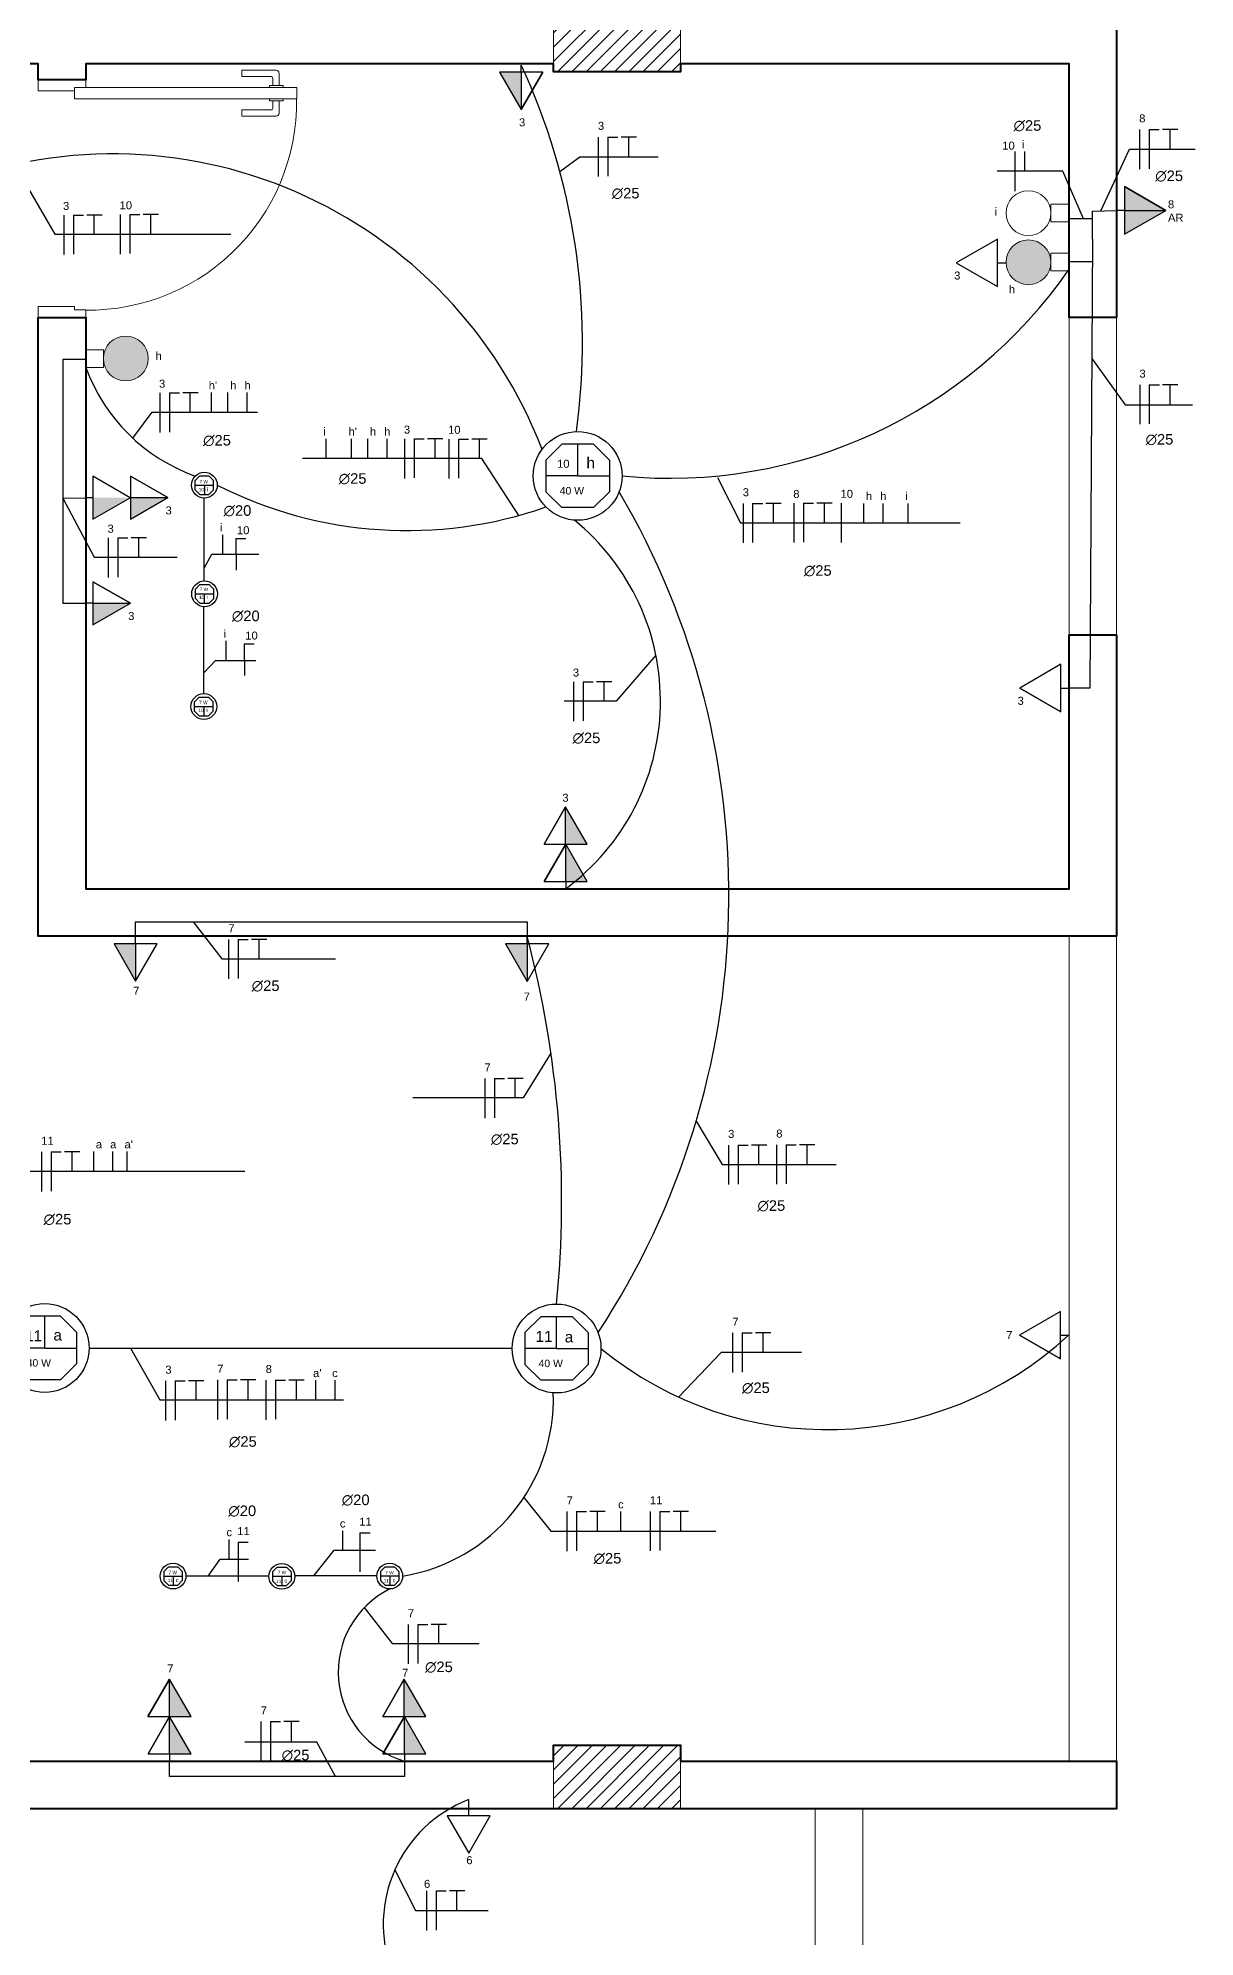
# Model space of a CAD drawing. Header units: millimetres. Extents: x 2991 to 3503, y 2795 to 2987.
# Drawn here: x 3085.18 to 3088.83, y 2815.23 to 2821.22 of the extents above; entities that cross this region are included whole.
import ezdxf
from ezdxf.enums import TextEntityAlignment as Align

# ---------------------------------------------------------------- set-up
doc = ezdxf.new("R2010")
doc.units = ezdxf.units.MM
for name, color, linetype in [('ESCO_37_TOMADAS', 3, 'Continuous'), ('ILUMINAÇÃO', 3, 'Continuous'), ('PTF', 1, 'Continuous'), ('PTO', 1, 'Continuous'), ('TET', 172, 'Continuous')]:
    doc.layers.add(name, color=color, linetype=linetype)
for name, color, linetype, lineweight in [('ESQUADRIAS', 250, 'Continuous', 9), ('PILAR', 7, 'Continuous', 5), ('Plarga', 7, 'Continuous', 40)]:
    doc.layers.add(name, color=color, linetype=linetype, lineweight=lineweight)
doc.styles.add('ST', font='ROMANS.SHX', dxfattribs={"height": 0.15})
doc.styles.get("Standard").update_dxf_attribs({"font": ''})
doc.styles.get('Standard').set_extended_font_data('Arial')

# ---------------------------------------------------------------- blocks, each defined once
blk = doc.blocks.new('iv')
at = {"color": 3}
for p, q in [((-0.2, 0.1), (-0.1, 0.2)), ((-0.1, 0.2), (0.1, 0.2)), ((0.1, 0.2), (0.2, 0.1)), ((-0.2, 0.1), (-0.2, -0.1)), ((0.2, 0.1), (0.2, -0.1)), ((-0.1, -0.2), (-0.2, -0.1)), ((0.2, -0.1), (0.1, -0.2)), ((-0.1, -0.2), (0.1, -0.2))]:
    blk.add_line(p, q, dxfattribs=at)
at = {"color": 1}
blk.add_circle((0, 0), 0.28, dxfattribs=at)
at = {"color": 1, "style": 'ST', "flags": 4}
blk.add_attdef('N%%D', text='', height=0.15, dxfattribs=at).set_placement((0.003, -0.074), align=Align.CENTER)
blk = doc.blocks.new('INTERRUP SIMP 1 TC')
at = {"lineweight": 5}
for p, q in [((-5, 2.5), (-5, -2.5)), ((0, 2.5), (-5, 2.5)), ((0, 2.5), (0, -2.5)), ((0, -2.5), (-5, -2.5)), ((0, 0), (0, 0))]:
    blk.add_line(p, q, dxfattribs=at)
at = {"lineweight": 5, "ltscale": 0.5}
blk.add_circle((6.33, 0.04), 6.33, dxfattribs=at)

msp = doc.modelspace()

# ---------------------------------------------------------------- hatches: boundary and pattern name
at = {"layer": 'ESCO_37_TOMADAS'}
h = msp.add_hatch(color=256, dxfattribs=at)
h.dxf.hatch_style = 1
h.paths.add_polyline_path([(3088.3739, 2820.5114, 1), (3088.2327, 2820.5114, 1)])
h = msp.add_hatch(color=256, dxfattribs=at)
h.dxf.hatch_style = 1
h.paths.add_polyline_path([(3085.3869, 2820.2081, 1), (3085.5282, 2820.2081, 1)])
at = {"layer": 'PILAR'}
h = msp.add_hatch(dxfattribs=at)
h.set_pattern_fill('ANSI31,_O', color=256, scale=0.01)
h.set_pattern_definition([(45, (1223.243174, 1868.89764), (-0.0224506403, 0.0224506403), [])])
h.paths.add_polyline_path([(3086.8062, 2821.3118), (3086.8062, 2821.1118), (3087.2062, 2821.1118), (3087.2062, 2821.3118)])
h = msp.add_hatch(dxfattribs=at)
h.set_pattern_fill('ANSI31,_O', color=256, scale=0.01)
h.set_pattern_definition([(45, (1223.243174, 1863.42264), (-0.0224506403, 0.0224506403), [])])
h.paths.add_polyline_path([(3086.8062, 2815.8368), (3086.8062, 2815.6368), (3087.2062, 2815.6368), (3087.2062, 2815.8368)])

# ---------------------------------------------------------------- linework, layer by layer
at = {"color": 3}
for p, q in [((3086.7039, 2821.1104), (3086.7039, 2821.1331)), ((3086.772, 2821.1104), (3086.6359, 2821.1104)), ((3086.6359, 2821.1104), (3086.7039, 2820.9925)), ((3086.7039, 2821.1104), (3086.7039, 2820.9925)), ((3086.772, 2821.1104), (3086.7039, 2820.9925)), ((3086.7039, 2820.9925), (3086.772, 2821.1104)), ((3086.7039, 2820.9925), (3086.772, 2821.1104)), ((3088.6062, 2820.7499), (3088.7362, 2820.6749)), ((3088.7362, 2820.6749), (3088.6062, 2820.7499)), ((3088.6062, 2820.7499), (3088.6062, 2820.5999)), ((3088.7362, 2820.6749), (3088.6062, 2820.7499)), ((3088.6062, 2820.6749), (3088.5812, 2820.6749)), ((3088.6062, 2820.6749), (3088.7362, 2820.6749)), ((3088.6062, 2820.5999), (3088.7362, 2820.6749)), ((3088.2059, 2820.5847), (3088.0759, 2820.5097)), ((3088.2059, 2820.4347), (3088.2059, 2820.5847)), ((3088.0759, 2820.5097), (3088.2059, 2820.4347)), ((3088.2059, 2820.5097), (3088.2309, 2820.5097)), ((3085.472, 2819.8372), (3085.5895, 2819.7694)), ((3085.5895, 2819.7694), (3085.472, 2819.8372)), ((3085.3539, 2819.769), (3085.3313, 2819.769)), ((3085.472, 2819.7694), (3085.5895, 2819.7694)), ((3085.3538, 2819.5045), (3085.4718, 2819.4365)), ((3085.4718, 2819.4365), (3085.3538, 2819.5045)), ((3085.3538, 2819.5045), (3085.3538, 2819.3684)), ((3085.4718, 2819.4365), (3085.3538, 2819.5045)), ((3085.3538, 2819.4365), (3085.3312, 2819.4365)), ((3085.3538, 2819.4365), (3085.4718, 2819.4365)), ((3085.3538, 2819.3684), (3085.4718, 2819.4365)), ((3088.4057, 2819.2442), (3088.2757, 2819.1692)), ((3088.4057, 2819.0942), (3088.4057, 2819.2442)), ((3088.4057, 2819.0942), (3088.2757, 2819.1692)), ((3088.2757, 2819.1692), (3088.4057, 2819.0942)), ((3088.2757, 2819.1692), (3088.4057, 2819.0942)), ((3088.4057, 2819.1692), (3088.4307, 2819.1692)), ((3086.7761, 2818.6775), (3086.8439, 2818.7951)), ((3086.8439, 2818.7951), (3086.7761, 2818.6775)), ((3086.8439, 2818.6775), (3086.8439, 2818.7951)), ((3086.7764, 2818.5594), (3086.8443, 2818.677)), ((3086.8443, 2818.677), (3086.7764, 2818.5594)), ((3086.8443, 2818.5594), (3086.8443, 2818.677)), ((3086.8443, 2818.5594), (3086.8443, 2818.5368)), ((3085.4884, 2818.3629), (3085.4884, 2818.3856)), ((3086.723, 2818.3626), (3086.723, 2818.3853)), ((3085.5565, 2818.3629), (3085.4204, 2818.3629)), ((3085.4204, 2818.3629), (3085.4884, 2818.245)), ((3085.4884, 2818.3629), (3085.4884, 2818.245)), ((3085.4884, 2818.245), (3085.5565, 2818.3629)), ((3086.791, 2818.3626), (3086.6549, 2818.3626)), ((3086.6549, 2818.3626), (3086.723, 2818.2447)), ((3086.723, 2818.3626), (3086.723, 2818.2447)), ((3086.723, 2818.2447), (3086.791, 2818.3626)), ((3088.4048, 2817.2044), (3088.2748, 2817.1294)), ((3088.4048, 2817.0544), (3088.4048, 2817.2044)), ((3088.4048, 2817.0544), (3088.2748, 2817.1294)), ((3088.2748, 2817.1294), (3088.4048, 2817.0544)), ((3088.2748, 2817.1294), (3088.4048, 2817.0544)), ((3088.4048, 2817.1294), (3088.4298, 2817.1294)), ((3085.5274, 2815.9275), (3085.5953, 2816.0451)), ((3085.5953, 2816.0451), (3085.5274, 2815.9275)), ((3085.5953, 2815.9275), (3085.5953, 2816.0451)), ((3086.2676, 2815.9275), (3086.3355, 2816.0451)), ((3086.3355, 2816.0451), (3086.2676, 2815.9275)), ((3086.3355, 2815.9275), (3086.3355, 2816.0451)), ((3085.5278, 2815.8094), (3085.5956, 2815.927)), ((3085.5956, 2815.927), (3085.5278, 2815.8094)), ((3085.5956, 2815.8094), (3085.5956, 2815.927)), ((3086.268, 2815.8094), (3086.3358, 2815.927)), ((3086.3358, 2815.927), (3086.268, 2815.8094)), ((3086.3358, 2815.8094), (3086.3358, 2815.927)), ((3085.5956, 2815.8094), (3085.5956, 2815.7868)), ((3086.3358, 2815.8094), (3086.3358, 2815.7868)), ((3086.5386, 2815.6142), (3086.5386, 2815.6368))]:
    msp.add_line(p, q, dxfattribs=at)
for p, q in [((3086.8822, 2819.8381), (3086.8822, 2819.9381)), ((3085.7052, 2819.8089), (3085.7343, 2819.8089)), ((3086.8822, 2819.8381), (3086.7822, 2819.8381)), ((3086.8822, 2819.8381), (3086.9822, 2819.8381)), ((3085.705, 2819.4661), (3085.7341, 2819.4661)), ((3085.7035, 2819.111), (3085.7326, 2819.111)), ((3085.2017, 2817.089), (3085.2017, 2817.189)), ((3086.8155, 2817.0875), (3086.8155, 2817.1875)), ((3085.2017, 2817.089), (3085.1017, 2817.089)), ((3085.2017, 2817.089), (3085.3017, 2817.089)), ((3086.8155, 2817.0875), (3086.7155, 2817.0875)), ((3086.8155, 2817.0875), (3086.9155, 2817.0875)), ((3085.6072, 2816.3702), (3085.6362, 2816.3702)), ((3085.9492, 2816.3696), (3085.9782, 2816.3696)), ((3086.2896, 2816.3705), (3086.3186, 2816.3705))]:
    msp.add_line(p, q)
at = {"lineweight": 5}
for points in [[(3088.4312, 2820.3368), (3088.4312, 2819.3368)], [(3088.5812, 2820.3368), (3088.5812, 2819.3368)], [(3088.4312, 2818.3868), (3088.4312, 2815.7868)], [(3088.5812, 2818.3868), (3088.5812, 2815.7868)], [(3087.6312, 2815.6368), (3087.6312, 2814.3868)], [(3087.7812, 2815.6368), (3087.7812, 2814.3868)]]:
    msp.add_lwpolyline(points, dxfattribs=at)
at = {"color": 3}
for points in [[(3085.3539, 2819.7011), (3085.4715, 2819.769), (3085.3539, 2819.8368)], [(3085.472, 2819.7015), (3085.5895, 2819.7694), (3085.472, 2819.8372)], [(3086.9117, 2818.6775), (3086.8439, 2818.7951), (3086.7761, 2818.6775)], [(3086.9121, 2818.5594), (3086.8443, 2818.677), (3086.7764, 2818.5594)], [(3085.6631, 2815.9275), (3085.5953, 2816.0451), (3085.5274, 2815.9275)], [(3086.4033, 2815.9275), (3086.3355, 2816.0451), (3086.2676, 2815.9275)], [(3085.6635, 2815.8094), (3085.5956, 2815.927), (3085.5278, 2815.8094)], [(3086.4037, 2815.8094), (3086.3358, 2815.927), (3086.268, 2815.8094)], [(3086.4708, 2815.6142), (3086.5386, 2815.4966), (3086.6065, 2815.6142)]]:
    msp.add_lwpolyline(points, close=True, dxfattribs=at)
for points in [[(3085.6762, 2819.8089), (3085.7052, 2819.8089), (3085.7052, 2819.7799)], [(3085.676, 2819.4661), (3085.705, 2819.4661), (3085.705, 2819.4371)], [(3085.6745, 2819.111), (3085.7035, 2819.111), (3085.7035, 2819.0819)], [(3085.5782, 2816.3702), (3085.6072, 2816.3702), (3085.6072, 2816.3412)], [(3085.9202, 2816.3696), (3085.9492, 2816.3696), (3085.9492, 2816.3405)], [(3086.2606, 2816.3705), (3086.2896, 2816.3705), (3086.2896, 2816.3415)]]:
    msp.add_lwpolyline(points)
for points in [[(3086.7039, 2821.1104), (3086.6359, 2821.1104), (3086.7039, 2820.9925)], [(3088.6062, 2820.7499), (3088.6062, 2820.6749), (3088.7362, 2820.6749)], [(3088.6062, 2820.6749), (3088.6062, 2820.5999), (3088.7362, 2820.6749)], [(3085.3539, 2819.769), (3085.3539, 2819.7011), (3085.4715, 2819.769)], [(3085.472, 2819.7694), (3085.472, 2819.7015), (3085.5895, 2819.7694)], [(3085.3538, 2819.4365), (3085.3538, 2819.3684), (3085.4718, 2819.4365)], [(3086.8439, 2818.6775), (3086.9117, 2818.6775), (3086.8439, 2818.7951)], [(3086.8443, 2818.5594), (3086.9121, 2818.5594), (3086.8443, 2818.677)], [(3085.4884, 2818.3629), (3085.4204, 2818.3629), (3085.4884, 2818.245)], [(3086.723, 2818.3626), (3086.6549, 2818.3626), (3086.723, 2818.2447)], [(3085.5953, 2815.9275), (3085.6631, 2815.9275), (3085.5953, 2816.0451)], [(3086.3355, 2815.9275), (3086.4033, 2815.9275), (3086.3355, 2816.0451)], [(3085.5956, 2815.8094), (3085.6635, 2815.8094), (3085.5956, 2815.927)], [(3086.3358, 2815.8094), (3086.4037, 2815.8094), (3086.3358, 2815.927)]]:
    msp.add_solid(points, dxfattribs=at)
at = {"layer": 'ESCO_37_TOMADAS'}
for p, q in [((3086.9469, 2820.9062), (3086.9469, 2820.7816)), ((3086.9773, 2820.9062), (3086.9773, 2820.7827)), ((3086.9773, 2820.9062), (3087.0089, 2820.9062)), ((3087.0422, 2820.9062), (3087.0422, 2820.8445)), ((3088.6534, 2820.9296), (3088.6534, 2820.8051)), ((3088.6838, 2820.9296), (3088.6838, 2820.8062)), ((3088.6838, 2820.9296), (3088.7154, 2820.9296)), ((3088.7487, 2820.9296), (3088.7487, 2820.868)), ((3086.8259, 2820.7973), (3086.8884, 2820.8432)), ((3086.8884, 2820.8432), (3087.1358, 2820.8432)), ((3088.2606, 2820.8603), (3088.2606, 2820.7357)), ((3088.291, 2820.8603), (3088.291, 2820.7984)), ((3088.5319, 2820.6736), (3088.6214, 2820.8674)), ((3088.6214, 2820.8674), (3088.8285, 2820.8674)), ((3085.1098, 2820.8135), (3085.2337, 2820.5998)), ((3088.4122, 2820.7985), (3088.2045, 2820.7985)), ((3088.4764, 2820.6481), (3088.4122, 2820.7985)), ((3085.2618, 2820.66), (3085.2618, 2820.5355)), ((3085.2922, 2820.66), (3085.2922, 2820.5366)), ((3085.2922, 2820.66), (3085.3238, 2820.66)), ((3085.3571, 2820.66), (3085.3571, 2820.5983)), ((3085.4402, 2820.662), (3085.4402, 2820.5374)), ((3085.4706, 2820.662), (3085.4706, 2820.5386)), ((3085.4706, 2820.662), (3085.5022, 2820.662)), ((3085.5355, 2820.662), (3085.5355, 2820.6003)), ((3085.2337, 2820.5998), (3085.7884, 2820.5998)), ((3088.5035, 2820.2079), (3088.6087, 2820.0623)), ((3088.654, 2820.1252), (3088.654, 2820.0007)), ((3088.6844, 2820.1252), (3088.6844, 2820.0018)), ((3088.6844, 2820.1252), (3088.716, 2820.1252)), ((3088.7493, 2820.1252), (3088.7493, 2820.0635)), ((3085.5645, 2820.0996), (3085.5645, 2819.975)), ((3085.5949, 2820.0996), (3085.5949, 2819.9761)), ((3085.5949, 2820.0996), (3085.6265, 2820.0996)), ((3085.6598, 2820.0996), (3085.6598, 2820.0379)), ((3085.7268, 2820.1008), (3085.7268, 2820.039)), ((3085.7785, 2820.1008), (3085.7785, 2820.039)), ((3085.8394, 2820.1008), (3085.8394, 2820.039)), ((3088.6087, 2820.0623), (3088.8202, 2820.0623)), ((3085.4799, 2819.9567), (3085.5403, 2820.039)), ((3085.5403, 2820.039), (3085.8723, 2820.039)), ((3086.088, 2819.9551), (3086.088, 2819.8933)), ((3086.1675, 2819.9551), (3086.1675, 2819.8933)), ((3086.2193, 2819.9551), (3086.2193, 2819.8933)), ((3086.2801, 2819.9551), (3086.2801, 2819.8933)), ((3086.3365, 2819.9549), (3086.3365, 2819.8303)), ((3086.3669, 2819.9549), (3086.3669, 2819.8315)), ((3086.3669, 2819.9549), (3086.3985, 2819.9549)), ((3086.4318, 2819.9549), (3086.4318, 2819.8932)), ((3086.4758, 2819.9542), (3086.4758, 2819.8297)), ((3086.5062, 2819.9542), (3086.5062, 2819.8308)), ((3086.5062, 2819.9542), (3086.5378, 2819.9542)), ((3086.5711, 2819.9542), (3086.5711, 2819.8925)), ((3086.58, 2819.8933), (3086.0143, 2819.8933)), ((3086.6969, 2819.7134), (3086.58, 2819.8933)), ((3087.3226, 2819.8333), (3087.3959, 2819.6896)), ((3085.2591, 2819.7675), (3085.3578, 2819.5821)), ((3087.4034, 2819.7512), (3087.4034, 2819.6267)), ((3087.4338, 2819.7512), (3087.4338, 2819.6278)), ((3087.4338, 2819.7512), (3087.4654, 2819.7512)), ((3087.4987, 2819.7512), (3087.4987, 2819.6896)), ((3087.564, 2819.7522), (3087.564, 2819.6276)), ((3087.5944, 2819.7522), (3087.5944, 2819.6288)), ((3087.5944, 2819.7522), (3087.626, 2819.7522)), ((3087.6593, 2819.7522), (3087.6593, 2819.6905)), ((3087.7131, 2819.7524), (3087.7131, 2819.6279)), ((3087.7829, 2819.7515), (3087.7829, 2819.6896)), ((3087.8437, 2819.7515), (3087.8437, 2819.6896)), ((3087.9232, 2819.7515), (3087.9232, 2819.6896)), ((3087.3959, 2819.6896), (3088.0884, 2819.6896)), ((3085.4022, 2819.6427), (3085.4022, 2819.5181)), ((3085.4326, 2819.6427), (3085.4326, 2819.5192)), ((3085.4326, 2819.6427), (3085.4642, 2819.6427)), ((3085.4975, 2819.6427), (3085.4975, 2819.581)), ((3085.7623, 2819.6527), (3085.7623, 2819.5909)), ((3085.8045, 2819.641), (3085.8051, 2819.5405)), ((3085.8045, 2819.641), (3085.8361, 2819.641)), ((3085.3578, 2819.5821), (3085.619, 2819.5821)), ((3085.705, 2819.5472), (3085.7287, 2819.5909)), ((3085.7287, 2819.5909), (3085.8768, 2819.5909)), ((3085.7732, 2819.3177), (3085.7732, 2819.2558)), ((3085.8309, 2819.3089), (3085.8314, 2819.2084)), ((3085.8309, 2819.3089), (3085.8624, 2819.3089)), ((3087.1287, 2819.2732), (3087.0038, 2819.1277)), ((3085.7035, 2819.2174), (3085.7404, 2819.2558)), ((3085.7404, 2819.2558), (3085.8674, 2819.2558)), ((3086.8694, 2819.1891), (3086.8694, 2819.0645)), ((3086.8998, 2819.1891), (3086.8998, 2819.0656)), ((3086.8998, 2819.1891), (3086.9314, 2819.1891)), ((3086.9647, 2819.1891), (3086.9647, 2819.1274)), ((3087.0038, 2819.1277), (3086.84, 2819.1277)), ((3085.67, 2818.432), (3085.7606, 2818.3158)), ((3085.7817, 2818.377), (3085.7817, 2818.2525)), ((3085.8121, 2818.377), (3085.8121, 2818.2536)), ((3085.8121, 2818.377), (3085.8437, 2818.377)), ((3085.8771, 2818.377), (3085.8771, 2818.3153)), ((3085.7606, 2818.3158), (3086.1185, 2818.3158)), ((3086.7979, 2818.0181), (3086.7101, 2817.8779)), ((3086.5892, 2817.9384), (3086.5892, 2817.8138)), ((3086.6196, 2817.9384), (3086.6196, 2817.815)), ((3086.6196, 2817.9384), (3086.6512, 2817.9384)), ((3086.6845, 2817.9384), (3086.6845, 2817.8767)), ((3086.7101, 2817.8779), (3086.3624, 2817.8779)), ((3087.2557, 2817.8041), (3087.3375, 2817.6674)), ((3085.3551, 2817.7084), (3085.3551, 2817.6465)), ((3085.4159, 2817.7084), (3085.4159, 2817.6465)), ((3085.4612, 2817.7084), (3085.4612, 2817.6465)), ((3087.3574, 2817.7287), (3087.3574, 2817.6041)), ((3087.3878, 2817.7287), (3087.3878, 2817.6053)), ((3087.3878, 2817.7287), (3087.4194, 2817.7287)), ((3087.4527, 2817.7287), (3087.4527, 2817.667)), ((3087.5091, 2817.7297), (3087.5091, 2817.6051)), ((3087.5395, 2817.7297), (3087.5395, 2817.6062)), ((3087.5395, 2817.7297), (3087.5711, 2817.7297)), ((3087.6044, 2817.7297), (3087.6044, 2817.668)), ((3085.1917, 2817.7071), (3085.1917, 2817.5825)), ((3085.2221, 2817.7071), (3085.2221, 2817.5836)), ((3085.2221, 2817.7071), (3085.2537, 2817.7071)), ((3085.287, 2817.7071), (3085.287, 2817.6454)), ((3087.3375, 2817.6674), (3087.697, 2817.6674)), ((3084.9961, 2817.6465), (3085.8325, 2817.6465)), ((3087.3706, 2817.1366), (3087.3706, 2817.012)), ((3087.401, 2817.1366), (3087.401, 2817.0131)), ((3087.401, 2817.1366), (3087.4326, 2817.1366)), ((3087.4659, 2817.1366), (3087.4659, 2817.0749)), ((3085.4727, 2817.089), (3085.5647, 2816.9254)), ((3087.1995, 2816.9345), (3087.3355, 2817.0754)), ((3087.3355, 2817.0754), (3087.5882, 2817.0754)), ((3085.5831, 2816.9853), (3085.5831, 2816.8608)), ((3085.6135, 2816.9853), (3085.6135, 2816.8619)), ((3085.6135, 2816.9853), (3085.6451, 2816.9853)), ((3085.6784, 2816.9853), (3085.6784, 2816.9237)), ((3085.7465, 2816.9885), (3085.7465, 2816.8639)), ((3085.7769, 2816.9885), (3085.7769, 2816.865)), ((3085.7769, 2816.9885), (3085.8085, 2816.9885)), ((3085.8418, 2816.9885), (3085.8418, 2816.9268)), ((3085.8992, 2816.9877), (3085.8992, 2816.8631)), ((3085.9296, 2816.9877), (3085.9296, 2816.8643)), ((3085.9296, 2816.9877), (3085.9612, 2816.9877)), ((3085.9946, 2816.9877), (3085.9946, 2816.926)), ((3086.0552, 2816.9873), (3086.0552, 2816.9254)), ((3086.116, 2816.9873), (3086.116, 2816.9254)), ((3085.5647, 2816.9254), (3086.1436, 2816.9254)), ((3086.7126, 2816.6178), (3086.7975, 2816.5116)), ((3086.8484, 2816.5736), (3086.8484, 2816.449)), ((3086.8788, 2816.5736), (3086.8788, 2816.4501)), ((3086.8788, 2816.5736), (3086.9104, 2816.5736)), ((3086.9437, 2816.5736), (3086.9437, 2816.5119)), ((3087.0173, 2816.5734), (3087.0173, 2816.5116)), ((3087.1109, 2816.5742), (3087.1109, 2816.4496)), ((3087.1413, 2816.5742), (3087.1413, 2816.4507)), ((3087.1413, 2816.5742), (3087.1729, 2816.5742)), ((3087.2062, 2816.5742), (3087.2062, 2816.5125)), ((3086.1403, 2816.5132), (3086.1403, 2816.4513)), ((3086.7975, 2816.5116), (3087.3174, 2816.5116)), ((3085.7825, 2816.4858), (3085.7825, 2816.4239)), ((3085.8114, 2816.4767), (3085.8114, 2816.3532)), ((3085.8114, 2816.4767), (3085.843, 2816.4767)), ((3086.0507, 2816.3705), (3086.1139, 2816.4513)), ((3086.1139, 2816.4513), (3086.2447, 2816.4513)), ((3086.1958, 2816.5065), (3086.1958, 2816.383)), ((3086.1958, 2816.5065), (3086.2274, 2816.5065)), ((3085.7174, 2816.3696), (3085.7554, 2816.4239)), ((3085.7554, 2816.4239), (3085.8439, 2816.4239)), ((3086.2093, 2816.2708), (3086.2972, 2816.1573)), ((3086.3476, 2816.2179), (3086.3476, 2816.0934)), ((3086.378, 2816.2179), (3086.378, 2816.0945)), ((3086.378, 2816.2179), (3086.4095, 2816.2179)), ((3086.4429, 2816.2179), (3086.4429, 2816.1562)), ((3086.2972, 2816.1573), (3086.5713, 2816.1573)), ((3085.8835, 2815.9114), (3085.8835, 2815.7868)), ((3085.9139, 2815.9114), (3085.9139, 2815.7879)), ((3085.9139, 2815.9114), (3085.9455, 2815.9114)), ((3085.9789, 2815.9114), (3085.9789, 2815.8497)), ((3086.0596, 2815.8471), (3085.8325, 2815.8471)), ((3086.1187, 2815.7379), (3086.0596, 2815.8471)), ((3086.3056, 2815.4444), (3086.3709, 2815.316)), ((3086.4052, 2815.3775), (3086.4052, 2815.253)), ((3086.4356, 2815.3775), (3086.4356, 2815.2541)), ((3086.4356, 2815.3775), (3086.4672, 2815.3775)), ((3086.5005, 2815.3775), (3086.5005, 2815.3158)), ((3086.3709, 2815.316), (3086.6004, 2815.316))]:
    msp.add_line(p, q, dxfattribs=at)
for points in [[(3087.0676, 2820.9062), (3087.0422, 2820.9062), (3087.0193, 2820.9062)], [(3088.774, 2820.9296), (3088.7487, 2820.9296), (3088.7258, 2820.9296)], [(3085.3825, 2820.66), (3085.3571, 2820.66), (3085.3342, 2820.66)], [(3085.5608, 2820.662), (3085.5355, 2820.662), (3085.5126, 2820.662)], [(3088.7747, 2820.1252), (3088.7493, 2820.1252), (3088.7264, 2820.1252)], [(3085.6851, 2820.0996), (3085.6598, 2820.0996), (3085.6369, 2820.0996)], [(3086.4571, 2819.9549), (3086.4318, 2819.9549), (3086.4088, 2819.9549)], [(3086.5965, 2819.9542), (3086.5711, 2819.9542), (3086.5482, 2819.9542)], [(3087.5241, 2819.7512), (3087.4987, 2819.7512), (3087.4758, 2819.7512)], [(3087.6847, 2819.7522), (3087.6593, 2819.7522), (3087.6364, 2819.7522)], [(3085.5228, 2819.6427), (3085.4975, 2819.6427), (3085.4746, 2819.6427)], [(3086.99, 2819.1891), (3086.9647, 2819.1891), (3086.9418, 2819.1891)], [(3085.9024, 2818.377), (3085.8771, 2818.377), (3085.8541, 2818.377)], [(3086.7098, 2817.9384), (3086.6845, 2817.9384), (3086.6616, 2817.9384)], [(3087.4781, 2817.7287), (3087.4527, 2817.7287), (3087.4298, 2817.7287)], [(3087.6297, 2817.7297), (3087.6044, 2817.7297), (3087.5815, 2817.7297)], [(3085.3124, 2817.7071), (3085.287, 2817.7071), (3085.2641, 2817.7071)], [(3087.4912, 2817.1366), (3087.4659, 2817.1366), (3087.443, 2817.1366)], [(3085.7037, 2816.9853), (3085.6784, 2816.9853), (3085.6555, 2816.9853)], [(3085.8672, 2816.9885), (3085.8418, 2816.9885), (3085.8189, 2816.9885)], [(3086.0199, 2816.9877), (3085.9946, 2816.9877), (3085.9716, 2816.9877)], [(3086.969, 2816.5736), (3086.9437, 2816.5736), (3086.9208, 2816.5736)], [(3087.2315, 2816.5742), (3087.2062, 2816.5742), (3087.1832, 2816.5742)], [(3086.4682, 2816.2179), (3086.4429, 2816.2179), (3086.4199, 2816.2179)], [(3086.0042, 2815.9114), (3085.9789, 2815.9114), (3085.9559, 2815.9114)], [(3086.5259, 2815.3775), (3086.5005, 2815.3775), (3086.4776, 2815.3775)]]:
    msp.add_lwpolyline(points, dxfattribs=at)
at = {"layer": 'ESQUADRIAS'}
for points in [[(3085.1812, 2821.0868), (3085.3312, 2821.0868), (3085.3312, 2821.0618), (3085.2962, 2821.0618), (3085.2962, 2821.0518), (3085.1812, 2821.0518)], [(3085.2962, 2821.0268), (3085.2962, 2821.0618), (3085.9962, 2821.0618), (3085.9962, 2821.0268)], [(3085.9106, 2821.0682), (3085.9106, 2821.0618), (3085.9533, 2821.0618), (3085.9533, 2821.0682)], [(3085.9106, 2821.0205), (3085.9106, 2821.0268), (3085.9533, 2821.0268), (3085.9533, 2821.0205)], [(3085.1812, 2820.3368), (3085.3312, 2820.3368), (3085.3312, 2820.3618), (3085.2962, 2820.3618), (3085.2962, 2820.3718), (3085.1812, 2820.3718)]]:
    msp.add_lwpolyline(points, close=True, dxfattribs=at)
for points in [[(3085.9407, 2821.0682), (3085.9407, 2821.1068, 0.414214), (3085.9307, 2821.1168), (3085.8237, 2821.1168), (3085.8237, 2821.0968), (3085.9157, 2821.0968, -0.414214), (3085.9207, 2821.0918), (3085.9207, 2821.0682)], [(3085.9407, 2821.0205), (3085.9407, 2820.9818, -0.414214), (3085.9307, 2820.9718), (3085.8237, 2820.9718), (3085.8237, 2820.9918), (3085.9157, 2820.9918, 0.414214), (3085.9207, 2820.9968), (3085.9207, 2821.0205)]]:
    msp.add_lwpolyline(points, format="xyb", close=True, dxfattribs=at)
msp.add_arc((3085.3397, 2821.0169), 0.6565, 266.19336, 0.86904, dxfattribs=at)
at = {"layer": 'PILAR'}
for points in [[(3086.8062, 2821.3118), (3087.2062, 2821.3118), (3087.2062, 2821.1118), (3086.8062, 2821.1118)], [(3086.8062, 2815.8368), (3087.2062, 2815.8368), (3087.2062, 2815.6368), (3086.8062, 2815.6368)]]:
    msp.add_lwpolyline(points, close=True, dxfattribs=at)
at = {"layer": 'Plarga'}
for points in [[(3087.2062, 2821.3118), (3087.2062, 2821.2868), (3088.4312, 2821.2868), (3088.4312, 2822.0868), (3088.5812, 2822.0868), (3088.5812, 2820.3368), (3088.4312, 2820.3368), (3088.4312, 2821.1368), (3087.2062, 2821.1368), (3087.2062, 2821.1118), (3086.8062, 2821.1118), (3086.8062, 2821.1368), (3085.3312, 2821.1368), (3085.3312, 2821.0868), (3085.1812, 2821.0868), (3085.1812, 2821.1368), (3085.0812, 2821.1368), (3085.0812, 2821.2868), (3086.8062, 2821.2868), (3086.8062, 2821.3118)], [(3088.5812, 2819.3368), (3088.5812, 2818.3868), (3085.1812, 2818.3868), (3085.1812, 2820.3368), (3085.3312, 2820.3368), (3085.3312, 2818.5368), (3088.4312, 2818.5368), (3088.4312, 2819.3368)], [(3087.2062, 2815.7868), (3088.5812, 2815.7868), (3088.5812, 2815.6368), (3082.6312, 2815.6368), (3082.6312, 2813.8368), (3082.4812, 2813.8368), (3082.4812, 2814.0368), (3082.3812, 2814.0368), (3082.3812, 2814.1868), (3082.4812, 2814.1868), (3082.4812, 2815.8368), (3082.6312, 2815.8368), (3082.6312, 2815.7868), (3086.8062, 2815.7868), (3086.8062, 2815.8368), (3087.2062, 2815.8368)]]:
    msp.add_lwpolyline(points, close=True, dxfattribs=at)
at = {"layer": 'TET'}
for p, q in [((3088.5053, 2820.6481), (3088.4312, 2820.6481)), ((3088.5049, 2820.6729), (3088.5812, 2820.6749)), ((3088.5049, 2820.5839), (3088.5049, 2820.6729)), ((3088.5049, 2820.5839), (3088.4968, 2819.1692)), ((3088.4315, 2820.5134), (3088.5045, 2820.5134)), ((3085.3312, 2820.2051), (3085.2591, 2820.2051)), ((3085.2591, 2820.2051), (3085.2591, 2819.7675)), ((3085.2591, 2819.7675), (3085.3313, 2819.769)), ((3085.2591, 2819.7675), (3085.2591, 2819.4366)), ((3085.705, 2819.5066), (3085.705, 2819.7683)), ((3085.2591, 2819.4366), (3085.3312, 2819.4365)), ((3085.7035, 2819.1516), (3085.7035, 2819.4254)), ((3088.4968, 2819.1692), (3088.4312, 2819.1692)), ((3085.4884, 2818.3856), (3085.4884, 2818.432)), ((3085.4884, 2818.432), (3086.7226, 2818.432)), ((3086.7226, 2818.432), (3086.7226, 2818.3868)), ((3085.3417, 2817.089), (3086.6755, 2817.089)), ((3085.9088, 2816.3696), (3085.6471, 2816.3696)), ((3086.249, 2816.3705), (3085.99, 2816.3705)), ((3085.5957, 2815.7379), (3085.5956, 2815.7868)), ((3086.3358, 2815.7379), (3085.5957, 2815.7379)), ((3086.3358, 2815.7868), (3086.3358, 2815.7379)), ((3086.5386, 2815.6368), (3086.5386, 2815.6655))]:
    msp.add_line(p, q, dxfattribs=at)
for centre, radius, start, end in [((3086.8491, 2820.3596), 2.2284, 92.79785, 166.56706), ((3084.8178, 2820.2581), 2.0792, 352.25696, 24.88646), ((3085.4168, 2819.4045), 1.4484, 20.91421, 112.11129), ((3087.1735, 2821.3613), 1.5307, 264.3271, 325.26681), ((3085.8712, 2820.3789), 0.5756, 200.24098, 250.19704), ((3086.3447, 2820.9893), 1.3236, 243.10161, 289.30115), ((3084.8481, 2818.5164), 2.5107, 326.68851, 30.42995), ((3086.4084, 2819.1283), 0.7347, 306.38706, 50.89572), ((3083.571, 2817.5508), 3.2606, 354.31106, 14.82983), ((3087.6687, 2817.9537), 1.1219, 230.53376, 312.71996), ((3086.2402, 2816.9283), 0.5653, 279.17106, 1.99394), ((3086.4199, 2816.0673), 0.2928, 116.42056, 253.32504), ((3086.6898, 2815.2728), 0.4207, 111.05738, 200.81472)]:
    msp.add_arc(centre, radius, start, end, dxfattribs=at)

# ---------------------------------------------------------------- block references
at = {"layer": 'ILUMINAÇÃO', "lineweight": 5, "ltscale": 0.5, "xscale": 0.01115233265064476, "yscale": 0.01115233265064476, "zscale": 0.01115233265064476, "rotation": 180}
for p in [(3088.3739, 2820.6668), (3088.3739, 2820.5118)]:
    msp.add_blockref('INTERRUP SIMP 1 TC', p, dxfattribs=at)
at = {"layer": 'ILUMINAÇÃO', "lineweight": 5, "ltscale": 0.5, "xscale": 0.01115233265064476, "yscale": 0.01115233265064476, "zscale": 0.01115233265064476}
msp.add_blockref('INTERRUP SIMP 1 TC', (3085.3869, 2820.2076), dxfattribs=at)
at = {"layer": 'PTO'}
for p, xscale, yscale, zscale, rotation in [((3086.8822, 2819.8381), 0.5, 0.5, 0.5, 270), ((3085.7052, 2819.8089), 0.1450976010525098, 0.1450976010525098, 0.1450976010525098, 89.99999999999999), ((3085.7058, 2819.4663), 0.1450976010525098, 0.1450976010525098, 0.1450976010525098, 89.99999999999999), ((3085.7035, 2819.111), 0.1450976010525098, 0.1450976010525098, 0.1450976010525098, 89.99999999999999), ((3085.2017, 2817.089), 0.5, 0.5, 0.5, 270), ((3086.8155, 2817.0875), 0.5, 0.5, 0.5, 270)]:
    msp.add_blockref('iv', p, dxfattribs=dict(at, xscale=xscale, yscale=yscale, zscale=zscale, rotation=rotation))
at = {"layer": 'PTO', "xscale": 0.1450976010525098, "yscale": 0.1450976010525098, "zscale": 0.1450976010525098}
for p in [(3085.6065, 2816.3702), (3085.9494, 2816.3692), (3086.2896, 2816.3702)]:
    msp.add_blockref('iv', p, dxfattribs=at)

# ---------------------------------------------------------------- texts
at = {"layer": 'ESCO_37_TOMADAS'}
for s, height, p in [('7 W', 0.01066, (3085.6898, 2819.8147)), ('40 W', 0.02349, (3086.8255, 2819.7794)), ('7 W', 0.01066, (3085.6905, 2819.4748)), ('7 W', 0.01066, (3085.6888, 2819.1184)), ('40 W', 0.02349, (3085.145, 2817.0303)), ('40 W', 0.02349, (3086.7588, 2817.0288)), ('7 W', 0.01066, (3085.5923, 2816.3761)), ('7 W', 0.01066, (3085.9364, 2816.3761)), ('7 W', 0.01066, (3086.2757, 2816.3757))]:
    msp.add_text(s, height=height, dxfattribs=at).set_placement(p)
at = {"layer": 'ESCO_37_TOMADAS', "attachment_point": 1}
for s, width, gutter_width, insert, char_height in [('3', 0.000485, 0.1261, (3086.6971, 2820.965), 0.0252), ('3', 0.000485, 0.1261, (3086.9461, 2820.954), 0.0252), ('8', 0.000485, 0.1261, (3088.6525, 2820.9775), 0.0252), ('10', 0.000485, 0.1261, (3088.2208, 2820.8916), 0.02522), ('i', 0.000485, 0.1261, (3088.2831, 2820.8955), 0.0252), ('3', 0.000485, 0.1261, (3085.2596, 2820.7016), 0.0252), ('10', 0.000485, 0.1261, (3085.4379, 2820.7036), 0.02522), ('{\\fArial Unicode MS|b0|i0|c0|p2;8 AR}', 0.000485, 0.1261, (3088.7431, 2820.7065), 0.025224), ('i', 0.000485, 0.1261, (3088.1965, 2820.6838), 0.0252), ('3', 0.000485, 0.1261, (3088.0691, 2820.4822), 0.0252), ('h', 0.000485, 0.1261, (3088.2416, 2820.4386), 0.0252), ('h', 0.000485, 0.1261, (3085.5515, 2820.2288), 0.0252), ('3', 0.000485, 0.1261, (3088.6532, 2820.173), 0.0252), ('3', 0.000485, 0.1261, (3085.5622, 2820.1412), 0.0252), ("h'", 0.000485, 0.1261, (3085.7189, 2820.136), 0.02522), ('h', 0.000485, 0.1261, (3085.7865, 2820.136), 0.0252), ('h', 0.000485, 0.1261, (3085.8315, 2820.136), 0.0252), ('i', 0.000485, 0.1261, (3086.0802, 2819.9903), 0.0252), ("h'", 0.000485, 0.1261, (3086.1597, 2819.9903), 0.02522), ('h', 0.000485, 0.1261, (3086.2273, 2819.9903), 0.0252), ('h', 0.000485, 0.1261, (3086.2723, 2819.9903), 0.0252), ('3', 0.000485, 0.1261, (3086.3342, 2819.9965), 0.0252), ('10', 0.000485, 0.1261, (3086.4736, 2819.9959), 0.02522), ('10', 0.000485, 0.1261, (3086.8172, 2819.8889), 0.02522), ('h', 0.012117, 0.1729, (3086.9097, 2819.8963), 0.0346), ('i', 0.00439, 0.0626, (3085.7126, 2819.8022), 0.0125), ('{\\fArial Unicode MS|b0|i0|c0|p2;10}', 0.000204, 0.053, (3085.6872, 2819.8002), 0.010598), ('3', 0.000485, 0.1261, (3087.4026, 2819.7991), 0.0252), ('8', 0.000485, 0.1261, (3087.5618, 2819.7938), 0.0252), ('10', 0.000485, 0.1261, (3087.7109, 2819.7941), 0.02522), ('h', 0.000485, 0.1261, (3087.7909, 2819.7867), 0.0252), ('h', 0.000485, 0.1261, (3087.8359, 2819.7867), 0.0252), ('i', 0.000485, 0.1261, (3087.9154, 2819.7867), 0.0252), ('3', 0.000485, 0.1261, (3085.3999, 2819.6843), 0.0252), ('3', 0.000485, 0.1261, (3085.5827, 2819.7419), 0.0252), ('i', 0.000485, 0.1261, (3085.7544, 2819.688), 0.0252), ('10', 0.000485, 0.1261, (3085.8079, 2819.6793), 0.02522), ('{\\fArial Unicode MS|b0|i0|c0|p2;10}', 0.000204, 0.053, (3085.688, 2819.4602), 0.010598), ('i', 0.00439, 0.0626, (3085.7133, 2819.4623), 0.0125), ('3', 0.000485, 0.1261, (3085.465, 2819.4091), 0.0252), ('i', 0.000485, 0.1261, (3085.7653, 2819.3529), 0.0252), ('10', 0.000485, 0.1261, (3085.8342, 2819.3473), 0.02522), ('3', 0.000485, 0.1261, (3086.8671, 2819.2307), 0.0252), ('{\\fArial Unicode MS|b0|i0|c0|p2;10}', 0.000204, 0.053, (3085.6863, 2819.1039), 0.010598), ('i', 0.00439, 0.0626, (3085.7116, 2819.106), 0.0125), ('3', 0.000485, 0.1261, (3088.2689, 2819.1417), 0.0252), ('3', 0.000485, 0.1261, (3086.8338, 2818.8361), 0.0252), ('7', 0.000485, 0.1261, (3085.7809, 2818.4249), 0.0252), ('7', 0.000485, 0.1261, (3085.4807, 2818.2275), 0.0252), ('7', 0.000485, 0.1261, (3086.712, 2818.2092), 0.0252), ('7', 0.000485, 0.1261, (3086.5883, 2817.9862), 0.0252), ('3', 0.000485, 0.1261, (3087.3565, 2817.7765), 0.0252), ('8', 0.000485, 0.1261, (3087.5082, 2817.7775), 0.0252), ('11', 0.000485, 0.1261, (3085.1908, 2817.7549), 0.02522), ('a', 0.000485, 0.1261, (3085.3631, 2817.7436), 0.0252), ('a', 0.000485, 0.1261, (3085.4081, 2817.7436), 0.0252), ("a'", 0.000485, 0.1261, (3085.4534, 2817.7436), 0.02522), ('7', 0.000485, 0.1261, (3087.3697, 2817.1844), 0.0252), ('11', 0.012117, 0.1729, (3085.14, 2817.145), 0.03457), ('a', 0.012117, 0.1729, (3085.2293, 2817.1473), 0.0346), ('11', 0.012117, 0.1729, (3086.7491, 2817.1429), 0.03457), ('a', 0.012117, 0.1729, (3086.8414, 2817.1412), 0.0346), ('7', 0.000485, 0.1261, (3088.2331, 2817.1422), 0.0252), ('3', 0.000485, 0.1261, (3085.5822, 2817.0332), 0.0252), ('7', 0.000485, 0.1261, (3085.7456, 2817.0363), 0.0252), ('8', 0.000485, 0.1261, (3085.8984, 2817.0355), 0.0252), ("{\\fArial Unicode MS|b0|i0|c0|p2;a'}", 0.000485, 0.1261, (3086.0481, 2817.0225), 0.025224), ('c', 0.000485, 0.1261, (3086.1082, 2817.0225), 0.0252), ('7', 0.000485, 0.1261, (3086.8475, 2816.6214), 0.0252), ('c', 0.000485, 0.1261, (3087.0095, 2816.6087), 0.0252), ('11', 0.000485, 0.1261, (3087.11, 2816.622), 0.02522), ('c', 0.000485, 0.1261, (3085.7747, 2816.521), 0.0252), ('11', 0.000485, 0.1261, (3085.809, 2816.5245), 0.02522), ('c', 0.000485, 0.1261, (3086.1324, 2816.5484), 0.0252), ('11', 0.000485, 0.1261, (3086.1934, 2816.5543), 0.02522), ('11', 0.000204, 0.053, (3085.5898, 2816.3616), 0.0106), ('c', 0.00439, 0.0626, (3085.6151, 2816.3637), 0.0125), ('11', 0.000204, 0.053, (3085.9313, 2816.3586), 0.0106), ('c', 0.00439, 0.0626, (3085.9574, 2816.3618), 0.0125), ('11', 0.000204, 0.053, (3086.2705, 2816.3606), 0.0106), ('c', 0.00439, 0.0626, (3086.2986, 2816.3633), 0.0125), ('7', 0.000485, 0.1261, (3086.3467, 2816.2658), 0.0252), ('7', 0.000485, 0.1261, (3085.5881, 2816.0918), 0.0252), ('7', 0.000485, 0.1261, (3086.3287, 2816.0781), 0.0252), ('7', 0.000485, 0.1261, (3085.8827, 2815.9592), 0.0252), ('6', 0.000485, 0.1261, (3086.5312, 2815.4871), 0.0252), ('6', 0.000485, 0.1261, (3086.3975, 2815.4126), 0.0252)]:
    msp.add_mtext_dynamic_manual_height_columns(s, width=width, gutter_width=gutter_width, heights=[0], dxfattribs=dict(at, insert=insert, char_height=char_height))
at = {"layer": 'PTF', "char_height": 0.03326, "width": 0.088273, "attachment_point": 1}
for s, insert in [('∅25', (3088.2563, 2820.9591)), ('∅25', (3088.703, 2820.8006)), ('∅25', (3086.9894, 2820.7458)), ('∅25', (3085.7012, 2819.9669)), ('∅25', (3088.6724, 2819.9699)), ('∅25', (3086.1286, 2819.8463)), ('∅20', (3085.7656, 2819.7455)), ('∅25', (3087.5953, 2819.5564)), ('∅20', (3085.7919, 2819.4134)), ('∅25', (3086.8659, 2819.0288)), ('∅25', (3085.8545, 2818.2477)), ('∅25', (3086.6085, 2817.7644)), ('∅25', (3087.4489, 2817.5546)), ('∅25', (3085.1983, 2817.5118)), ('∅25', (3087.4002, 2816.9803)), ('∅25', (3085.7827, 2816.811)), ('∅20', (3085.7807, 2816.5926)), ('∅20', (3086.1384, 2816.6271)), ('∅25', (3086.9322, 2816.443)), ('∅25', (3086.4008, 2816.1006)), ('∅25', (3085.9489, 2815.8226))]:
    msp.add_mtext(s, dxfattribs=dict(at, insert=insert))

doc.saveas('drawing.dxf')
